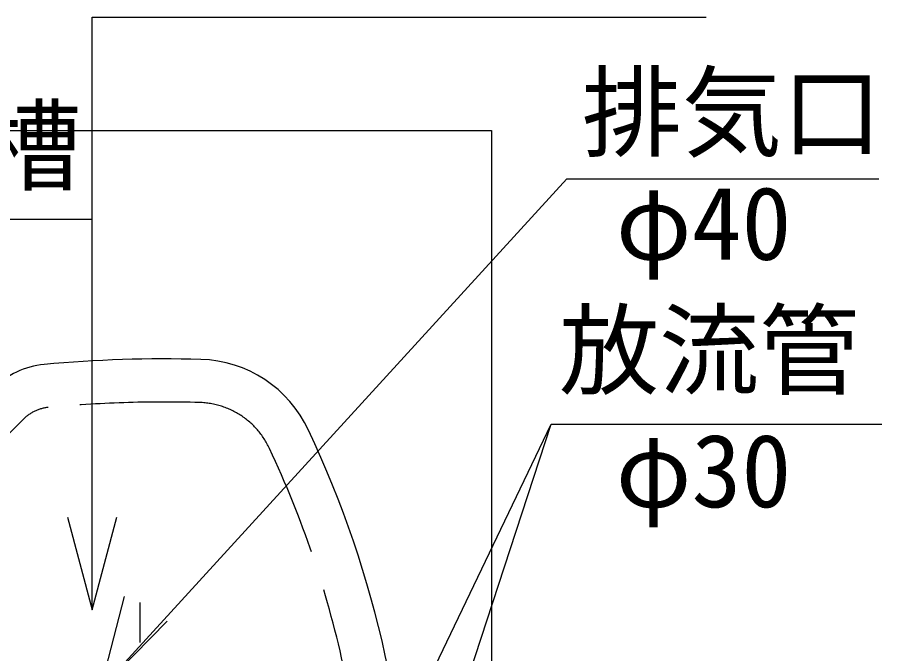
# Model space of a CAD drawing. Units: millimetres, scale not verified. Extents: x -14850 to 14850, y -10500 to 10500.
# Drawn here: x -7307 to -6225, y 1415 to 2212 of the extents above; entities that cross this region are included whole.
import ezdxf
from ezdxf.enums import TextEntityAlignment as Align

# ---------------------------------------------------------------- set-up
doc = ezdxf.new("R2010")
doc.units = ezdxf.units.MM
doc.header["$LTSCALE"] = 50
doc.linetypes.add('CHAIN1', pattern=[8, 5, -1, 1, -1])
doc.linetypes.add('DASHED3', pattern=[4, 3, -1])
doc.layers.add('0-0_空気管', color=3, linetype='Continuous', lineweight=25)
doc.layers.add('0-1_機器', color=3, linetype='Continuous', lineweight=25)
doc.styles.add('ＭＳ ゴシック', font='')
doc.styles.get('ＭＳ ゴシック').set_extended_font_data('MS Gothic')

msp = doc.modelspace()

# ---------------------------------------------------------------- linework, layer by layer
at = {"layer": '0-0_空気管'}
for p, q in [((-7597.66, 1959.21), (-7213.37, 1959.21)), ((-6865.29, 1230.42), (-6638.96, 1702.6)), ((-6865.29, 1010.42), (-6638.96, 1702.6)), ((-6638.96, 1702.6), (-6225.15, 1702.6))]:
    msp.add_line(p, q, dxfattribs=at)
at = {"layer": '0-0_空気管', "linetype": 'DASHED3'}
msp.add_line((-7299.07, 1709.18), (-7479.43, 1528.83), dxfattribs=at)
at = {"layer": '0-0_空気管', "linetype": 'CHAIN1'}
msp.add_line((-7153.44, 729.47), (-7153.44, 1509.04), dxfattribs=at)
at = {"layer": '0-0_空気管'}
for points in [[(-7213.37, 1470.15), (-7213.37, 2212.19), (-6444.91, 2212.19)], [(-7203.44, 1370.59), (-6619.32, 2010.05), (-6228.83, 2010.05)], [(-7244.43, 1586.06), (-7213.37, 1470.15), (-7182.32, 1586.06)], [(-7173.44, 1486.78), (-7203.44, 1370.59), (-7119.37, 1456.21)]]:
    msp.add_lwpolyline(points, dxfattribs=at)
for centre, radius, start, end in [((-7263.72, 1673.83), 104, 95.38419, 135), ((-7123.44, 185.42), 1599, 88.35376, 95.38417), ((-7081.93, 1629.83), 154, 25.1192, 88.35378), ((-8168.44, 1120.42), 1354, 334.88078, 25.1192)]:
    msp.add_arc(centre, radius, start, end, dxfattribs=at)
at = {"layer": '0-0_空気管', "linetype": 'DASHED3'}
for centre, radius, start, end in [((-7263.72, 1673.83), 50, 95.38419, 135), ((-7123.44, 185.42), 1545, 88.35376, 95.38417), ((-7081.93, 1629.83), 100, 25.1192, 88.35378), ((-8168.44, 1120.42), 1300, 334.88078, 25.1192)]:
    msp.add_arc(centre, radius, start, end, dxfattribs=at)
at = {"layer": '0-1_機器', "color": 2}
msp.add_lwpolyline([(-10263.44, 2070.42), (-6713.44, 2070.42), (-6713.44, 170.42), (-10263.44, 170.42)], dxfattribs=at)

# ---------------------------------------------------------------- texts
at = {"layer": '0-0_空気管', "color": 4, "style": 'ＭＳ ゴシック'}
for s, p in [('\u3000排気口\u3000', (-6725.7, 2019.84)), ('消毒槽', (-7602.79, 1977.85)), ('\u3000φ40', (-6683.14, 1880.94)), ('\u3000放流管\u3000', (-6754.14, 1721.99)), ('\u3000φ30', (-6683.29, 1571.06))]:
    msp.add_text(s, height=91.79, dxfattribs=at).set_placement(p, align=Align.BOTTOM_LEFT)

doc.saveas('drawing.dxf')
